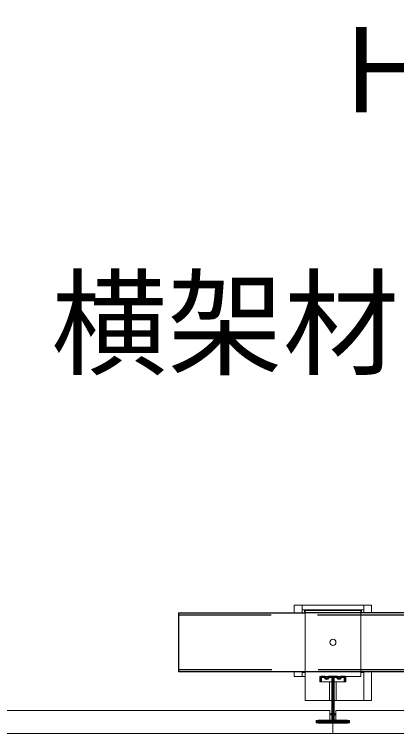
# Model space of a CAD drawing. Units: millimetres on the paper, with parts at other scales. Extents: x -195 to 195, y -140 to 138.
# Drawn here: x -129.8 to -124.85, y -2.35 to 6.94 of the extents above; entities that cross this region are included whole.
import ezdxf
from ezdxf.enums import TextEntityAlignment as Align

# ---------------------------------------------------------------- set-up
doc = ezdxf.new("R2010")
doc.units = ezdxf.units.MM
doc.linetypes.add('DASHED1', pattern=[1.8, 1.2, -0.6])
for name, color, linetype, lineweight in [('8-3_Hバー受け', 2, 'Continuous', 25), ('8-6_文字', 7, 'Continuous', 18), ('8-7_HバーまたはTバー', 6, 'Continuous', 35), ('8-A_クリップ', 7, 'Continuous', 18), ('8-D_パネル', 4, 'Continuous', 9)]:
    doc.layers.add(name, color=color, linetype=linetype, lineweight=lineweight)
doc.styles.add('ＭＳ ゴシック', font='')
doc.styles.get('ＭＳ ゴシック').set_extended_font_data('MS Gothic')

msp = doc.modelspace()

# ---------------------------------------------------------------- linework, layer by layer
at = {"layer": '8-3_Hバー受け'}
for p, q in [((-127.676, -0.792), (-126.036, -0.792)), ((-127.676, -0.792), (-127.676, -1.552)), ((-122.934, -0.792), (-125.316, -0.792)), ((-126.036, -1.552), (-127.676, -1.552)), ((-122.934, -1.552), (-125.316, -1.552))]:
    msp.add_line(p, q, dxfattribs=at)
at = {"layer": '8-3_Hバー受け', "linetype": 'DASHED1'}
for p, q in [((-127.676, -0.816), (-63.466, -0.816)), ((-125.316, -0.792), (-126.036, -0.792)), ((-63.466, -1.528), (-127.676, -1.528)), ((-125.316, -1.552), (-126.036, -1.552))]:
    msp.add_line(p, q, dxfattribs=at)
at = {"layer": '8-7_HバーまたはTバー'}
for p, q in [((-125.785, -1.612), (-125.826, -1.612)), ((-125.726, -1.612), (-125.686, -1.612)), ((-125.625, -1.612), (-125.666, -1.612)), ((-125.566, -1.612), (-125.526, -1.612)), ((-125.686, -1.682), (-125.686, -1.922)), ((-125.666, -1.682), (-125.666, -1.922)), ((-125.676, -2.122), (-125.676, -2.182)), ((-125.686, -2.192), (-125.861, -2.192)), ((-125.491, -2.212), (-125.861, -2.212)), ((-125.666, -2.192), (-125.491, -2.192))]:
    msp.add_line(p, q, dxfattribs=at)
for points in [[(-125.836, -1.622), (-125.836, -1.672), (-125.826, -1.672), (-125.826, -1.622), (-125.793, -1.622)], [(-125.719, -1.622), (-125.686, -1.622), (-125.686, -2.082), (-125.699, -2.095)], [(-125.653, -2.095), (-125.666, -2.082), (-125.666, -1.622), (-125.633, -1.622)], [(-125.516, -1.622), (-125.516, -1.672), (-125.526, -1.672), (-125.526, -1.622), (-125.559, -1.622)], [(-125.699, -2.109), (-125.686, -2.122), (-125.686, -2.182), (-125.861, -2.182)], [(-125.679, -2.115), (-125.692, -2.102), (-125.679, -2.089)], [(-125.673, -2.115), (-125.66, -2.102), (-125.673, -2.089)], [(-125.653, -2.109), (-125.666, -2.122), (-125.666, -2.182), (-125.491, -2.182)], [(-125.491, -2.202), (-125.676, -2.202), (-125.861, -2.202)]]:
    msp.add_lwpolyline(points, dxfattribs=at)
for centre, radius, start, end in [((-125.826, -1.622), 0.01, 90, 180), ((-125.793, -1.632), 0.01, 22.02432, 90), ((-125.785, -1.622), 0.01, 9.59407, 90), ((-125.756, -1.617), 0.03, 202.02432, 270), ((-125.756, -1.617), 0.02, 189.59407, 270), ((-125.756, -1.617), 0.02, 270, 350.40594), ((-125.756, -1.617), 0.03, 270, 337.97569), ((-125.726, -1.622), 0.01, 90, 170.40594), ((-125.719, -1.632), 0.01, 90, 157.97569), ((-125.686, -1.622), 0.01, 0, 90), ((-125.666, -1.622), 0.01, 90, 180), ((-125.633, -1.632), 0.01, 22.02432, 90), ((-125.625, -1.622), 0.01, 9.59407, 90), ((-125.596, -1.617), 0.03, 202.02432, 270), ((-125.596, -1.617), 0.02, 189.59407, 270), ((-125.596, -1.617), 0.02, 270, 350.40594), ((-125.596, -1.617), 0.03, 270, 337.97569), ((-125.566, -1.622), 0.01, 90, 170.40594), ((-125.559, -1.632), 0.01, 90, 157.97569), ((-125.526, -1.622), 0.01, 0, 90), ((-125.692, -2.102), 0.01, 135, 225.00002), ((-125.686, -2.122), 0.01, 0, 45), ((-125.666, -2.122), 0.01, 135, 180), ((-125.66, -2.102), 0.01, 315, 45.00002), ((-125.861, -2.197), 0.015, 90, 270), ((-125.861, -2.197), 0.005, 90, 270), ((-125.686, -2.182), 0.01, 270, 0), ((-125.666, -2.182), 0.01, 180, 270), ((-125.491, -2.197), 0.015, 270, 90), ((-125.491, -2.197), 0.005, 270, 90)]:
    msp.add_arc(centre, radius, start, end, dxfattribs=at)
at = {"layer": '8-A_クリップ'}
for p, q in [((-126.176, -0.692), (-126.176, -0.792)), ((-126.176, -0.692), (-125.176, -0.692)), ((-126.076, -0.692), (-126.076, -0.792)), ((-125.276, -0.692), (-125.276, -0.792)), ((-125.176, -0.692), (-125.176, -0.792)), ((-126.076, -0.752), (-125.276, -0.752)), ((-126.044, -0.752), (-126.044, -0.792)), ((-126.036, -0.76), (-125.316, -0.76)), ((-126.036, -1.922), (-126.036, -0.76)), ((-125.316, -1.612), (-125.316, -0.76)), ((-125.308, -0.752), (-125.308, -0.792)), ((-126.036, -1.383), (-126.036, -1.45)), ((-125.316, -1.383), (-125.316, -1.45)), ((-126.176, -1.552), (-126.176, -1.612)), ((-126.076, -1.552), (-126.076, -1.612)), ((-126.036, -1.562), (-126.076, -1.562)), ((-126.044, -1.552), (-126.044, -1.562)), ((-125.276, -1.562), (-125.316, -1.562)), ((-125.308, -1.552), (-125.308, -1.562)), ((-125.276, -1.552), (-125.276, -1.922)), ((-125.176, -1.552), (-125.176, -1.922)), ((-126.176, -1.612), (-126.036, -1.612)), ((-125.846, -1.682), (-125.846, -1.612)), ((-125.846, -1.612), (-125.316, -1.612)), ((-125.846, -1.682), (-125.686, -1.682)), ((-125.718, -1.682), (-125.718, -1.922)), ((-125.634, -1.682), (-125.634, -1.922)), ((-126.036, -1.922), (-125.686, -1.922)), ((-125.666, -1.922), (-125.176, -1.922))]:
    msp.add_line(p, q, dxfattribs=at)
msp.add_lwpolyline([(-125.508, -1.612), (-125.508, -1.682), (-125.666, -1.682)], dxfattribs=at)
msp.add_circle((-125.676, -1.172), 0.04, dxfattribs=at)
at = {"layer": '8-D_パネル'}
for p, q in [((-125.716, -2.052), (-130.644, -2.052)), ((-117.716, -2.052), (-125.636, -2.052)), ((-125.636, -2.052), (-125.636, -2.182)), ((-125.676, -2.212), (-125.676, -2.352)), ((-130.644, -2.352), (-125.676, -2.352)), ((-125.676, -2.352), (-117.676, -2.352))]:
    msp.add_line(p, q, dxfattribs=at)
for points in [[(-125.676, -2.352), (-125.676, -2.212), (-125.892, -2.212), (-125.892, -2.182), (-125.716, -2.182), (-125.716, -2.052)], [(-125.636, -2.182), (-125.46, -2.182), (-125.46, -2.212), (-125.676, -2.212)]]:
    msp.add_lwpolyline(points, dxfattribs=at)

# ---------------------------------------------------------------- texts
at = {"layer": '8-6_文字', "style": 'ＭＳ ゴシック'}
for s, p in [('Ｈバー受け', (-125.68, 5.348)), ('横架材', (-129.321, 2.071))]:
    msp.add_text(s, height=1.1, dxfattribs=at).set_placement(p, align=Align.BOTTOM_LEFT)

doc.saveas('drawing.dxf')
